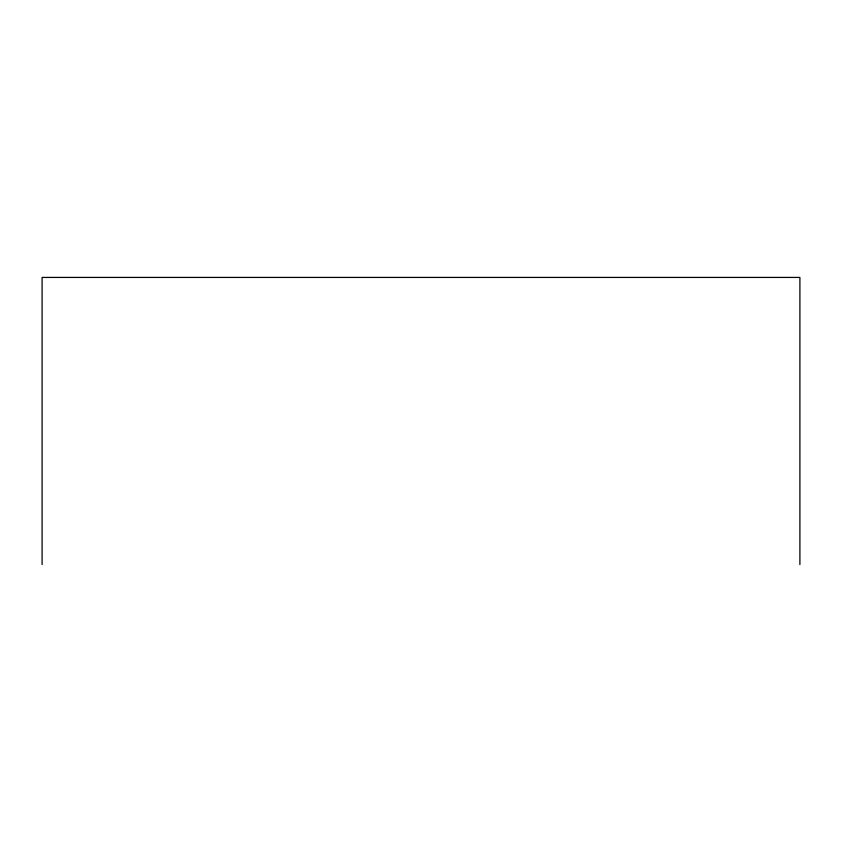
<?xml version="1.0" encoding="UTF-8"?>
<svg xmlns="http://www.w3.org/2000/svg" width="842" height="842" viewBox="0 0 842 842"><rect width="100%" height="100%" fill="white"/><g stroke="black" fill="none" stroke-linecap="round" stroke-linejoin="round"><path stroke-width="1.26" d="M799.9 564.572L799.9 277.428L42.1 277.428L42.1 564.572"/></g></svg>
